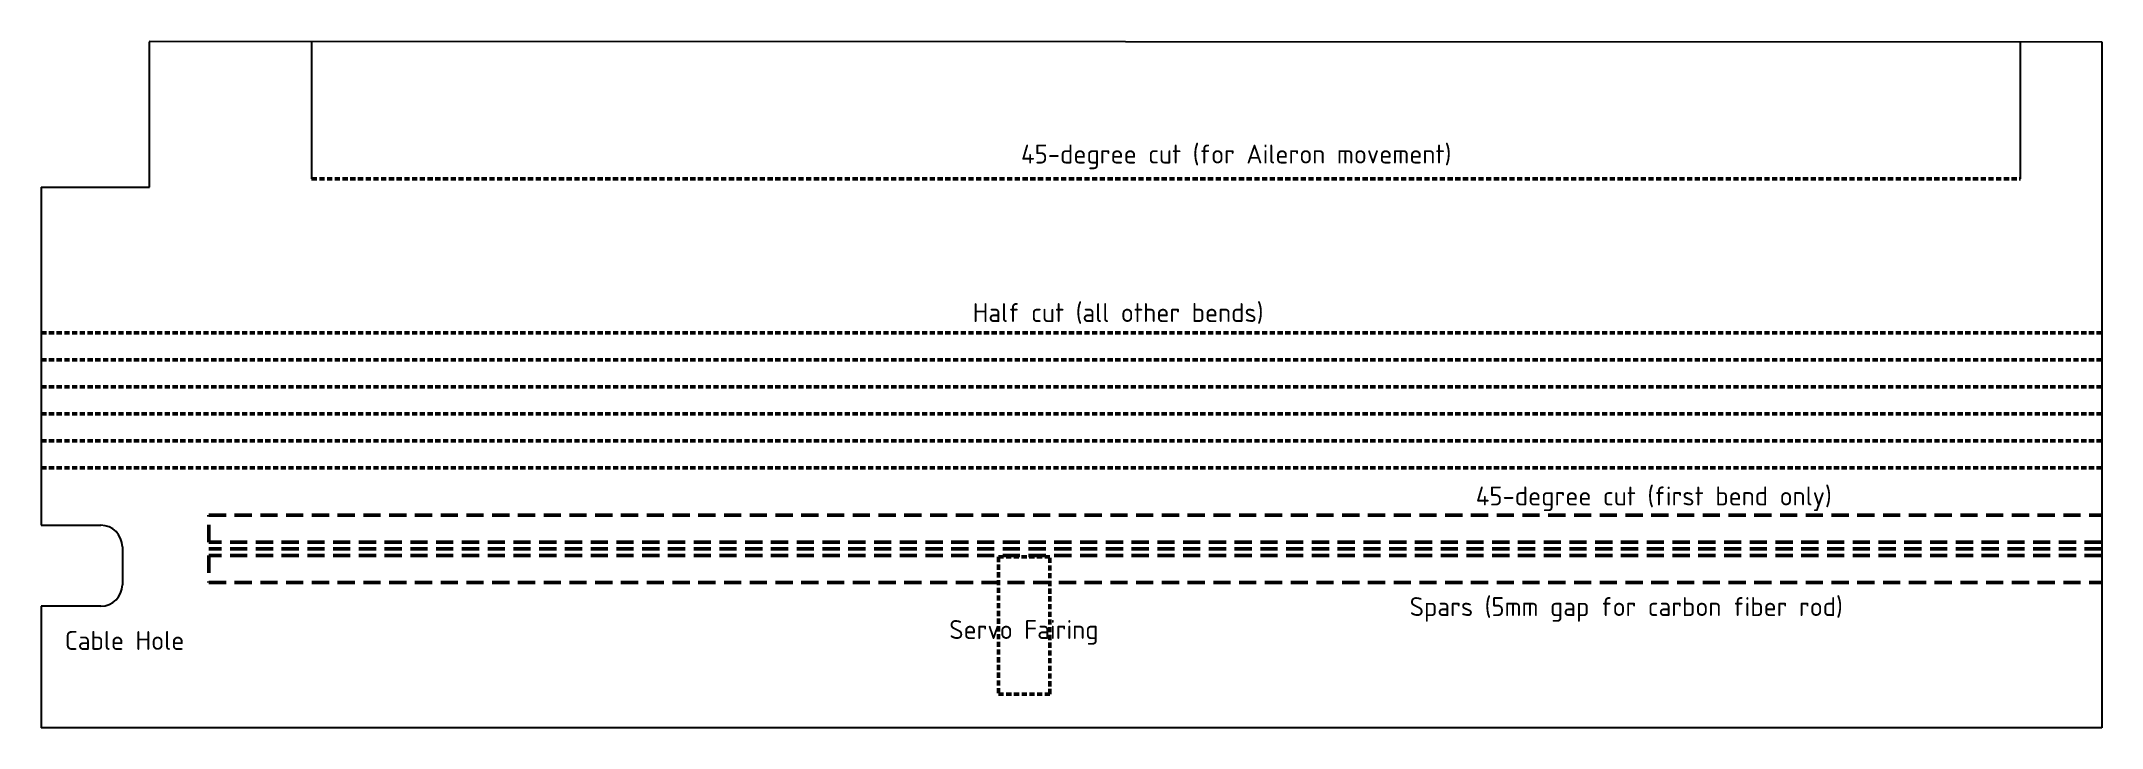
# Model space of a CAD drawing. Header units: millimetres. Extents: x 0 to 762, y 0 to 254.
import ezdxf
from ezdxf.enums import TextEntityAlignment as Align

# ---------------------------------------------------------------- set-up
doc = ezdxf.new("R2010")
doc.units = ezdxf.units.MM
doc.linetypes.add('DASHED2', pattern=[9.525, 6.35, -3.175])
doc.linetypes.add('DASHEDTINY', pattern=[2.8575, 1.905, -0.9525])
doc.layers.get('0').update_dxf_attribs({"linetype": 'CONTINUOUS'})
doc.layers.add('Sketch', color=7, linetype='CONTINUOUS')
doc.styles.add('iso3098', font='iso3098')

msp = doc.modelspace()

# ---------------------------------------------------------------- linework, layer by layer
at = {"layer": 'Sketch'}
for p, q in [((39.93, 254.23), (762, 254)), ((40, 200.12), (40, 254)), ((100, 254), (100, 203.2)), ((732, 203.2), (732, 254)), ((762, 254), (762, 0)), ((0, 200.15), (0, 146.25)), ((0, 200.12), (40, 200.12)), ((0, 146.25), (0, 136.25)), ((0, 136.25), (0, 126.25)), ((0, 126.25), (0, 116.25)), ((0, 116.25), (0, 106.25)), ((0, 106.25), (0, 96.25)), ((0, 96.25), (0, 75)), ((0, 75), (22, 75)), ((30, 67), (30, 53)), ((22, 45), (0, 45)), ((0, 45), (0, 0)), ((762, 0), (0, 0))]:
    msp.add_line(p, q, dxfattribs=at)
at = {"layer": 'Sketch', "color": 3, "linetype": 'DASHEDTINY', "lineweight": 50}
msp.add_line((100, 203.2), (732, 203.2), dxfattribs=at)
at = {"layer": 'Sketch', "color": 4, "linetype": 'DASHEDTINY', "lineweight": 50}
for p, q in [((0, 146.25), (762, 146.25)), ((0, 136.25), (762, 136.25)), ((0, 126.25), (762, 126.25)), ((0, 116.25), (762, 116.25)), ((0, 106.25), (762, 106.25)), ((0, 96.25), (762, 96.25))]:
    msp.add_line(p, q, dxfattribs=at)
at = {"layer": 'Sketch', "color": 1, "linetype": 'DASHED2', "lineweight": 50}
for p, q in [((62, 78.75), (762, 78.75)), ((62, 68.75), (62, 78.75)), ((762, 68.75), (62, 68.75)), ((762, 66.25), (62, 66.25)), ((762, 63.75), (62, 63.75)), ((62, 63.75), (62, 53.75)), ((62, 53.75), (762, 53.75))]:
    msp.add_line(p, q, dxfattribs=at)
at = {"layer": 'Sketch', "color": 1, "linetype": 'DASHEDTINY', "lineweight": 50}
for p, q in [((354, 63.3), (354, 12.5)), ((373, 63.3), (354, 63.3)), ((373, 12.5), (373, 63.3)), ((354, 12.5), (373, 12.5))]:
    msp.add_line(p, q, dxfattribs=at)
at = {"layer": 'Sketch'}
for centre, start, end in [((22, 67), 0, 90), ((22, 53), -90, 0)]:
    msp.add_arc(centre, 8, start, end, dxfattribs=at)

# ---------------------------------------------------------------- texts
at = {"style": 'iso3098'}
for s, p in [('45-degree cut (for Aileron movement)', (441.91, 212.43)), ('Half cut (all other bends)', (398.24, 153.75)), ('45-degree cut (first bend only)', (596.32, 85.84)), ('Spars (5mm gap for carbon fiber rod)', (586.14, 44.89)), ('Servo Fairing', (363.4, 36.39)), ('Cable Hole', (30.83, 32.35))]:
    msp.add_text(s, height=7, dxfattribs=at).set_placement(p, align=Align.MIDDLE_CENTER)

doc.saveas('drawing.dxf')
